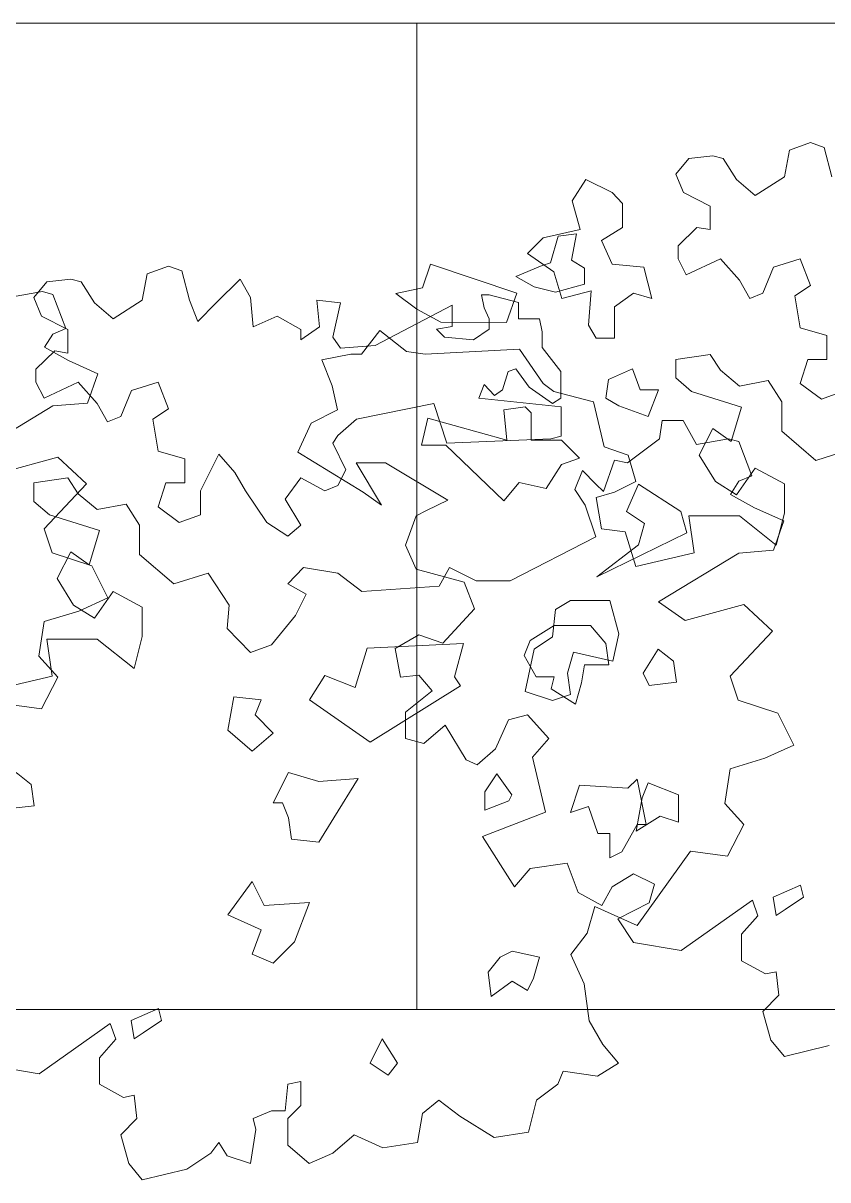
# Model space of a CAD drawing. Header units: inches. Extents: x 5 to 136470, y 9 to 138066.
# Drawn here: x 93649 to 94139, y 125218 to 125922 of the extents above; entities that cross this region are included whole.
import ezdxf

# ---------------------------------------------------------------- set-up
doc = ezdxf.new("R2010")
doc.units = ezdxf.units.IN
doc.header["$MEASUREMENT"] = 0
doc.layers.add('partition', color=253, linetype='Continuous', lineweight=5)
doc.layers.add('TREES', color=72, linetype='Continuous', lineweight=5, transparency=0.05)
doc.styles.add('ROMANS', font='', dxfattribs={"width": 0.8})
doc.styles.get('ROMANS').set_extended_font_data('VNI-Avo')

# ---------------------------------------------------------------- blocks, each defined once
blk = doc.blocks.new('A$C7b2e77e3')
at = {"layer": 'partition'}
for p, q in [((34066.46, 18205.81), (27393.38, 18205.81)), ((34066.46, 17605.81), (34066.46, 18205.81)), ((34066.46, 17605.81), (27993.38, 17605.81))]:
    blk.add_line(p, q, dxfattribs=at)
at = {"layer": 'TREES'}
for p, q in [((33293.1, 18128.48), (33305.98, 18133.15)), ((33305.98, 18133.15), (33314.21, 18130.13)), ((33314.21, 18130.13), (33318.87, 18112.31)), ((33224.03, 18113.95), (33231.98, 18123.55)), ((33231.98, 18123.55), (33246.51, 18125.19)), ((33246.51, 18125.19), (33252.81, 18123.55)), ((33252.81, 18123.55), (33261.03, 18110.66)), ((33290.09, 18112.31), (33293.1, 18128.48)), ((33228.69, 18102.71), (33224.03, 18113.95)), ((33261.03, 18110.66), (33272.27, 18101.06)), ((33272.27, 18101.06), (33290.09, 18112.31)), ((33244.86, 18094.48), (33228.69, 18102.71)), ((33244.86, 18080.23), (33244.86, 18094.48)), ((33225.4, 18070.35), (33236.91, 18081.6)), ((33236.91, 18081.6), (33244.86, 18080.23)), ((33225.4, 18062.4), (33225.4, 18070.35)), ((33230.34, 18052.81), (33225.4, 18062.4)), ((33251.17, 18062.4), (33230.34, 18052.81)), ((33262.68, 18049.51), (33251.17, 18062.4)), ((33299.68, 18062.4), (33283.51, 18057.47)), ((33305.98, 18046.22), (33299.68, 18062.4)), ((33283.51, 18057.47), (33276.93, 18041.56)), ((33899.51, 18037.25), (33902.53, 18053.43)), ((33902.53, 18053.43), (33915.41, 18058.09)), ((33915.41, 18058.09), (33923.63, 18055.08)), ((33923.63, 18055.08), (33928.29, 18037.25)), ((33268.98, 18038.27), (33262.68, 18049.51)), ((33296.39, 18039.92), (33305.98, 18046.22)), ((33833.46, 18038.9), (33841.41, 18048.5)), ((33841.41, 18048.5), (33855.93, 18050.14)), ((33855.93, 18050.14), (33862.24, 18048.5)), ((33862.24, 18048.5), (33870.46, 18035.61)), ((33944.46, 18035.61), (33958.99, 18050.14)), ((33958.99, 18050.14), (33965.29, 18038.9)), ((32819.24, 18039.21), (32838.7, 18042.5)), ((32838.7, 18042.5), (32845.01, 18040.85)), ((32845.01, 18040.85), (32852.96, 18020.01)), ((33276.93, 18041.56), (33268.98, 18038.27)), ((33299.68, 18020.45), (33296.39, 18039.92)), ((33838.12, 18027.66), (33833.46, 18038.9)), ((33965.29, 18038.9), (33966.94, 18021.08)), ((34107.45, 18032.6), (34105.8, 18040.55)), ((34105.8, 18040.55), (34110.46, 18040.55)), ((34110.46, 18040.55), (34128.28, 18035.89)), ((33870.46, 18035.61), (33881.7, 18026.01)), ((33881.7, 18026.01), (33899.51, 18037.25)), ((33928.29, 18037.25), (33933.23, 18024.37)), ((33933.23, 18024.37), (33944.46, 18035.61)), ((34005.58, 18037.25), (34020.11, 18035.61)), ((34007.23, 18021.08), (34005.58, 18037.25)), ((34020.11, 18035.61), (34015.45, 18014.77)), ((34041.22, 18009.83), (34087.99, 18034.24)), ((34087.99, 18034.24), (34087.99, 18021.36)), ((34110.46, 18026.02), (34107.45, 18032.6)), ((34128.28, 18035.89), (34128.28, 18026.02)), ((33854.29, 18019.43), (33838.12, 18027.66)), ((33966.94, 18021.08), (33981.47, 18027.66)), ((33981.47, 18027.66), (33995.99, 18019.43)), ((34110.46, 18019.71), (34110.46, 18026.02)), ((34128.28, 18026.02), (34141.16, 18026.02)), ((34141.16, 18026.02), (34142.81, 18018.07)), ((32852.96, 18020.01), (32845.01, 18016.72)), ((33032.85, 18004.41), (33044.08, 18018.95)), ((33044.08, 18018.95), (33060.26, 18006.06)), ((33315.85, 18015.79), (33299.68, 18020.45)), ((33854.29, 18005.17), (33854.29, 18019.43)), ((33995.99, 18013.12), (34007.23, 18021.08)), ((33995.99, 18019.43), (33995.99, 18013.12)), ((34087.99, 18021.36), (34078.4, 18019.71)), ((34078.4, 18019.71), (34083.33, 18014.78)), ((34100.87, 18013.13), (34110.46, 18019.71)), ((34142.81, 18018.07), (34142.81, 18008.47)), ((32845.01, 18016.72), (32840.07, 18008.77)), ((33315.85, 18001.26), (33315.85, 18015.79)), ((34015.45, 18014.77), (34020.11, 18008.19)), ((34083.33, 18014.78), (34100.87, 18013.13)), ((32840.07, 18008.77), (32854.6, 18000.55)), ((33008.73, 18001.12), (33026.27, 18004.41)), ((33026.27, 18004.41), (33032.85, 18004.41)), ((33060.26, 18006.06), (33071.49, 18004.41)), ((33071.49, 18004.41), (33128.92, 18007.56)), ((33128.92, 18007.56), (33143.45, 17986.72)), ((33224.03, 18001.26), (33244.86, 18004.27)), ((33244.86, 18004.27), (33251.17, 17994.68)), ((33834.83, 17995.3), (33846.34, 18006.54)), ((33846.34, 18006.54), (33854.29, 18005.17)), ((34020.11, 18008.19), (34041.22, 18009.83)), ((34142.81, 18008.47), (34154.04, 17993.94)), ((32854.6, 18000.55), (32872.42, 17992.6)), ((33015.03, 17985.22), (33008.73, 18001.12)), ((33224.03, 17990.01), (33224.03, 18001.26)), ((33299.68, 17986.72), (33304.34, 18001.26)), ((33304.34, 18001.26), (33315.85, 18001.26)), ((32872.42, 17992.6), (32866.11, 17974.77)), ((33233.63, 17981.79), (33224.03, 17990.01)), ((33251.17, 17994.68), (33262.68, 17985.08)), ((33834.83, 17987.35), (33834.83, 17995.3)), ((34121.97, 17993.94), (34118.69, 17982.7)), ((34126.63, 17995.58), (34121.97, 17993.94)), ((34134.86, 17984.34), (34126.63, 17995.58)), ((34154.04, 17993.94), (34154.04, 17977.76)), ((33018.32, 17970.69), (33015.03, 17985.22)), ((33143.45, 17986.72), (33149.75, 17981.79)), ((33149.75, 17981.79), (33173.87, 17975.48)), ((33264.05, 17972.19), (33233.63, 17981.79)), ((33262.68, 17985.08), (33280.22, 17988.37)), ((33280.22, 17988.37), (33288.44, 17975.48)), ((33312.56, 17977.13), (33299.68, 17986.72)), ((33325.44, 17981.79), (33312.56, 17977.13)), ((33839.76, 17977.75), (33834.83, 17987.35)), ((33860.59, 17987.35), (33839.76, 17977.75)), ((33872.11, 17974.46), (33860.59, 17987.35)), ((33892.94, 17982.41), (33886.36, 17966.51)), ((33909.11, 17987.35), (33892.94, 17982.41)), ((33915.41, 17971.17), (33909.11, 17987.35)), ((34107.45, 17985.99), (34104.16, 17977.76)), ((34113.75, 17979.4), (34107.45, 17985.99)), ((34118.69, 17982.7), (34113.75, 17979.4)), ((34149.11, 17974.47), (34134.86, 17984.34)), ((32866.11, 17974.77), (32845.01, 17973.13)), ((33173.87, 17975.48), (33180.45, 17948.06)), ((33288.44, 17975.48), (33288.44, 17957.66)), ((34104.16, 17977.76), (34154.31, 17972.38)), ((34154.04, 17977.76), (34149.11, 17974.47)), ((32845.01, 17973.13), (32796.23, 17943.41)), ((33002.15, 17962.46), (33018.32, 17970.69)), ((33257.74, 17951.35), (33264.05, 17972.19)), ((33878.41, 17963.22), (33872.11, 17974.46)), ((33905.82, 17964.87), (33915.41, 17971.17)), ((34076.75, 17974.47), (34029.7, 17964.87)), ((34084.7, 17950.34), (34076.75, 17974.47)), ((34154.31, 17972.38), (34154.31, 17954.56)), ((32994.2, 17944.91), (33002.15, 17962.46)), ((33886.36, 17966.51), (33878.41, 17963.22)), ((33909.11, 17945.4), (33905.82, 17964.87)), ((34029.7, 17964.87), (34018.47, 17955)), ((34214.06, 17952.91), (34215.71, 17964.16)), ((34215.71, 17964.16), (34228.59, 17964.16)), ((34228.59, 17964.16), (34236.54, 17949.62)), ((33238.28, 17943.13), (33246.51, 17959.3)), ((33246.51, 17959.3), (33257.74, 17951.35)), ((33288.44, 17957.66), (33309.27, 17939.84)), ((34018.47, 17955), (34015.45, 17950.33)), ((34154.31, 17954.56), (34148.01, 17952.91)), ((33180.45, 17948.06), (33194.98, 17943.13)), ((34015.45, 17950.33), (34023.4, 17934.16)), ((34148.01, 17952.91), (34084.7, 17950.34)), ((34194.6, 17938.38), (34214.06, 17952.91)), ((34236.54, 17949.62), (34256, 17952.91)), ((34256, 17952.91), (34262.3, 17951.27)), ((34262.3, 17951.27), (34270.25, 17930.43)), ((32812.4, 17932.16), (32848.03, 17941.76)), ((32848.03, 17941.76), (32865.57, 17925.58)), ((33033.82, 17920.64), (32994.2, 17944.91)), ((33194.98, 17943.13), (33199.64, 17926.95)), ((33248.15, 17926.95), (33238.28, 17943.13)), ((33309.27, 17939.84), (33330.1, 17946.42)), ((33925.28, 17940.74), (33909.11, 17945.4)), ((33925.28, 17926.2), (33925.28, 17940.74)), ((33946.11, 17943.75), (33934.87, 17921.27)), ((33955.7, 17932.51), (33946.11, 17943.75)), ((34180.02, 17920.89), (34186.65, 17940.03)), ((34186.65, 17940.03), (34194.6, 17938.38)), ((33029.56, 17938.33), (33045.05, 17912.69)), ((33047.37, 17938.33), (33029.56, 17938.33)), ((33085.34, 17915.71), (33047.37, 17938.33)), ((33272.27, 17935.17), (33261.03, 17919)), ((33290.09, 17925.58), (33272.27, 17935.17)), ((33962.28, 17921.27), (33955.7, 17932.51)), ((34023.4, 17934.16), (34018.47, 17924.56)), ((34162.53, 17922.2), (34167.19, 17933.72)), ((34167.19, 17933.72), (34175.41, 17925.49)), ((32865.57, 17925.58), (32839.81, 17898.16)), ((33199.64, 17926.95), (33186.76, 17920.64)), ((33261.03, 17919), (33248.15, 17926.95)), ((33290.09, 17907.75), (33290.09, 17925.58)), ((33833.46, 17926.2), (33854.29, 17929.22)), ((33833.46, 17914.96), (33833.46, 17926.2)), ((33854.29, 17929.22), (33860.59, 17919.62)), ((33909.11, 17911.67), (33913.77, 17926.2)), ((33913.77, 17926.2), (33925.28, 17926.2)), ((33995.99, 17929.22), (33986.4, 17916.33)), ((34010.52, 17921.27), (33995.99, 17929.22)), ((34175.41, 17925.49), (34180.02, 17920.89)), ((34262.3, 17927.14), (34257.37, 17919.19)), ((34270.25, 17930.43), (34262.3, 17927.14)), ((33045.05, 17912.69), (33033.82, 17920.64)), ((33186.76, 17920.64), (33175.52, 17917.35)), ((33860.59, 17919.62), (33872.11, 17910.03)), ((33934.87, 17921.27), (33934.87, 17906.74)), ((33975.16, 17902.07), (33962.28, 17921.27)), ((34018.47, 17924.56), (34010.52, 17921.27)), ((34168.84, 17912.61), (34162.53, 17922.2)), ((34257.37, 17919.19), (34271.89, 17910.96)), ((33072.46, 17909.4), (33085.34, 17915.71)), ((33175.52, 17917.35), (33178.81, 17898.16)), ((33843.05, 17906.74), (33833.46, 17914.96)), ((33872.11, 17910.03), (33889.65, 17913.32)), ((33889.65, 17913.32), (33897.87, 17900.43)), ((33921.99, 17902.07), (33909.11, 17911.67)), ((33986.4, 17916.33), (33995.99, 17900.43)), ((34175.41, 17893.41), (34168.84, 17912.61)), ((33059.58, 17888.29), (33066.16, 17906.11)), ((33066.16, 17906.11), (33072.46, 17909.4)), ((33231.98, 17906.11), (33262.68, 17906.11)), ((33235.27, 17883.63), (33231.98, 17906.11)), ((33262.68, 17906.11), (33285.15, 17888.29)), ((33285.15, 17888.29), (33290.09, 17907.75)), ((33873.48, 17897.14), (33843.05, 17906.74)), ((33934.87, 17906.74), (33921.99, 17902.07)), ((34271.89, 17910.96), (34289.71, 17903.01)), ((32839.81, 17898.16), (32844.74, 17883.63)), ((33178.81, 17898.16), (33193.33, 17896.51)), ((33897.87, 17900.43), (33897.87, 17882.61)), ((33988.04, 17893.85), (33975.16, 17902.07)), ((33995.99, 17900.43), (33988.04, 17893.85)), ((34289.71, 17903.01), (34283.4, 17885.19)), ((33193.33, 17896.51), (33199.64, 17875.4)), ((33867.17, 17876.3), (33873.48, 17897.14)), ((34123.35, 17866.71), (34175.41, 17893.41)), ((32844.74, 17883.63), (32868.86, 17875.68)), ((33066.16, 17873.75), (33059.58, 17888.29)), ((33199.64, 17875.4), (33235.27, 17883.63)), ((33847.71, 17868.07), (33855.93, 17884.25)), ((33855.93, 17884.25), (33867.17, 17876.3)), ((34262.3, 17883.54), (34213.52, 17853.82)), ((34283.4, 17885.19), (34262.3, 17883.54)), ((33897.87, 17882.61), (33918.7, 17864.78)), ((32868.86, 17875.68), (32878.45, 17856.21)), ((33095.21, 17865.8), (33066.16, 17873.75)), ((33918.7, 17864.78), (33939.53, 17871.36)), ((33939.53, 17871.36), (33952.41, 17851.9)), ((33988.04, 17864.78), (33997.64, 17874.66)), ((33997.64, 17874.66), (34018.47, 17871.36)), ((34018.47, 17871.36), (34032.99, 17860.12)), ((34080.04, 17863.42), (34086.34, 17874.66)), ((34086.34, 17874.66), (34102.51, 17866.71)), ((33101.52, 17849.62), (33095.21, 17865.8)), ((33857.58, 17851.9), (33847.71, 17868.07)), ((33999.28, 17858.48), (33988.04, 17864.78)), ((34032.99, 17860.12), (34080.04, 17863.42)), ((34102.51, 17866.71), (34123.35, 17866.71)), ((32878.45, 17856.21), (32860.91, 17848.26)), ((33881.7, 17860.12), (33870.46, 17843.94)), ((33899.51, 17850.53), (33881.7, 17860.12)), ((33992.7, 17845.59), (33999.28, 17858.48)), ((32860.91, 17848.26), (32839.81, 17841.95)), ((33082.33, 17828.79), (33101.52, 17849.62)), ((33870.46, 17843.94), (33857.58, 17851.9)), ((33899.51, 17832.7), (33899.51, 17850.53)), ((33952.41, 17851.9), (33951.04, 17837.64)), ((34213.52, 17853.82), (34229.69, 17842.58)), ((34229.69, 17842.58), (34265.32, 17852.18)), ((34265.32, 17852.18), (34282.86, 17836)), ((32839.81, 17841.95), (32836.52, 17820.84)), ((33978.18, 17827.77), (33992.7, 17845.59)), ((33951.04, 17837.64), (33965.29, 17823.11)), ((34282.86, 17836), (34257.1, 17808.58)), ((33053.28, 17825.5), (33067.8, 17833.72)), ((33067.8, 17833.72), (33082.33, 17828.79)), ((33841.41, 17831.06), (33872.11, 17831.06)), ((33844.7, 17808.57), (33841.41, 17831.06)), ((33872.11, 17831.06), (33894.58, 17813.23)), ((33894.58, 17813.23), (33899.51, 17832.7)), ((33965.29, 17823.11), (33978.18, 17827.77)), ((32836.52, 17820.84), (32848.03, 17807.95)), ((33056.57, 17807.95), (33053.28, 17825.5)), ((32848.03, 17807.95), (32838.16, 17788.76)), ((33067.8, 17809.32), (33056.57, 17807.95)), ((33075.75, 17799.72), (33067.8, 17809.32)), ((33809.07, 17800.35), (33844.7, 17808.57)), ((34257.1, 17808.58), (34262.03, 17794.05)), ((33059.58, 17786.83), (33075.75, 17799.72)), ((34262.03, 17794.05), (34286.15, 17786.1)), ((32838.16, 17788.76), (32815.69, 17791.78)), ((33059.58, 17770.66), (33059.58, 17786.83)), ((33133.86, 17785.19), (33122.35, 17782.17)), ((33146.74, 17770.66), (33133.86, 17785.19)), ((34286.15, 17786.1), (34295.75, 17766.63)), ((33083.7, 17778.88), (33070.82, 17767.64)), ((33096.58, 17757.77), (33083.7, 17778.88)), ((33122.35, 17782.17), (33114.4, 17764.35)), ((33070.82, 17767.64), (33059.58, 17770.66)), ((33114.4, 17764.35), (33103.16, 17754.75)), ((33136.87, 17759.41), (33146.74, 17770.66)), ((34295.75, 17766.63), (34278.2, 17758.68)), ((33103.16, 17754.75), (33096.58, 17757.77)), ((33144.82, 17725.96), (33136.87, 17759.41)), ((34278.2, 17758.68), (34257.1, 17752.37)), ((34257.1, 17752.37), (34253.81, 17731.26)), ((34253.81, 17731.26), (34265.32, 17718.37)), ((33106.45, 17711.16), (33144.82, 17725.96)), ((34265.32, 17718.37), (34255.45, 17699.17)), ((33125.91, 17680.44), (33106.45, 17711.16)), ((34232.98, 17702.19), (34200.46, 17656.94)), ((34255.45, 17699.17), (34232.98, 17702.19)), ((33157.98, 17694.98), (33135.5, 17691.69)), ((33164.56, 17677.15), (33157.98, 17694.98)), ((33135.5, 17691.69), (33125.91, 17680.44)), ((33198.27, 17688.4), (33185.39, 17680.44)), ((33211.15, 17682.09), (33198.27, 17688.4)), ((33185.39, 17680.44), (33179.08, 17669.2)), ((33207.86, 17670.85), (33211.15, 17682.09)), ((33179.08, 17669.2), (33164.56, 17677.15)), ((33270.63, 17672.49), (33227.32, 17641.78)), ((33273.92, 17662.9), (33270.63, 17672.49)), ((33188.68, 17660.98), (33207.86, 17670.85)), ((34174.7, 17668.46), (34170.04, 17652.28)), ((34200.46, 17656.94), (34174.7, 17668.46)), ((33198.27, 17646.72), (33188.68, 17660.98)), ((33264.05, 17651.65), (33273.92, 17662.9)), ((33264.05, 17635.48), (33264.05, 17651.65)), ((34170.04, 17652.28), (34160.17, 17639.39)), ((33227.32, 17641.78), (33198.27, 17646.72)), ((34160.17, 17639.39), (34168.39, 17621.57)), ((33278.58, 17627.52), (33264.05, 17635.48)), ((33285.15, 17628.9), (33278.58, 17627.52)), ((33286.8, 17614.64), (33285.15, 17628.9)), ((34168.39, 17621.57), (34171.41, 17599.09)), ((33276.93, 17604.77), (33286.8, 17614.64)), ((33281.86, 17587.22), (33276.93, 17604.77)), ((33880.05, 17597.44), (33836.75, 17566.73)), ((33883.34, 17587.84), (33880.05, 17597.44)), ((34171.41, 17599.09), (34179.63, 17584.55)), ((33873.48, 17576.6), (33883.34, 17587.84)), ((33290.09, 17577.35), (33281.86, 17587.22)), ((33317.22, 17583.93), (33290.09, 17577.35)), ((34179.63, 17584.55), (34189.22, 17573.31)), ((33873.48, 17560.42), (33873.48, 17576.6)), ((33836.75, 17566.73), (33807.69, 17571.67)), ((34155.51, 17568.38), (34152.22, 17560.42)), ((34176.34, 17565.36), (34155.51, 17568.38)), ((34189.22, 17573.31), (34176.34, 17565.36)), ((33888, 17552.47), (33873.48, 17560.42)), ((33988.04, 17560.42), (33986.4, 17544.25)), ((33995.99, 17562.07), (33988.04, 17560.42)), ((33995.99, 17547.54), (33995.99, 17562.07)), ((34152.22, 17560.42), (34139.34, 17550.83)), ((33894.58, 17553.84), (33888, 17552.47)), ((33896.22, 17539.59), (33894.58, 17553.84)), ((33988.04, 17539.59), (33995.99, 17547.54)), ((34079.86, 17550.83), (34069.99, 17542.6)), ((34092.74, 17540.96), (34079.86, 17550.83)), ((34139.34, 17550.83), (34134.4, 17531.36)), ((33886.36, 17529.71), (33896.22, 17539.59)), ((33978.18, 17544.25), (33966.94, 17539.59)), ((33966.94, 17539.59), (33968.58, 17533)), ((33986.4, 17544.25), (33978.18, 17544.25)), ((33988.04, 17523.41), (33988.04, 17539.59)), ((34069.99, 17542.6), (34066.98, 17525.05)), ((34113.57, 17528.07), (34092.74, 17540.96)), ((33968.58, 17533), (33965.29, 17512.17)), ((33891.29, 17512.17), (33886.36, 17529.71)), ((33946.11, 17525.05), (33941.17, 17518.47)), ((33951.04, 17516.83), (33946.11, 17525.05)), ((34028.33, 17529.71), (34015.45, 17518.47)), ((34045.88, 17521.76), (34028.33, 17529.71)), ((34066.98, 17525.05), (34045.88, 17521.76)), ((34134.4, 17531.36), (34113.57, 17528.07)), ((33941.17, 17518.47), (33926.65, 17508.88)), ((34000.93, 17512.17), (33988.04, 17523.41)), ((34015.45, 17518.47), (34000.93, 17512.17)), ((33899.51, 17502.29), (33891.29, 17512.17)), ((33965.29, 17512.17), (33951.04, 17516.83)), ((33926.65, 17508.88), (33899.51, 17502.29))]:
    blk.add_line(p, q, dxfattribs=at)
for points in [[(33170.86, 18022.1), (33175.52, 18014.14), (33186.76, 18014.14), (33186.76, 18033.34), (33198.27, 18041.56), (33209.51, 18038.27), (33204.57, 18057.47), (33185.39, 18059.11), (33178.81, 18073.64), (33191.69, 18081.6), (33191.69, 18096.13), (33185.39, 18102.71), (33169.22, 18110.66), (33160.99, 18097.77), (33165.93, 18080.23), (33143.45, 18075.29), (33133.86, 18065.69), (33149.75, 18054.45), (33154.69, 18038.27), (33172.5, 18042.93)], [(34137.87, 18045.49), (34150.75, 18042.2), (34168.57, 18047.13), (34168.57, 18056.73), (34160.62, 18061.66), (34163.64, 18077.57), (34152.4, 18076.2), (34147.74, 18060.02), (34142.81, 18058.37), (34126.63, 18051.79)], [(33081.09, 18023.88), (33120.98, 18023.74), (33127.28, 18041.56), (33074.78, 18059.25), (33069.85, 18044.72), (33053.68, 18041.43), (33066.56, 18031.83)], [(34189.4, 17973.1), (34207.22, 17966.52), (34213.52, 17982.7), (34202.28, 17982.7), (34197.62, 17995.58), (34183.1, 17989), (34181.45, 17977.76)], [(33154.46, 17937.46), (33145.26, 17922.73), (33128.7, 17926.41), (33119.49, 17915.36), (33084.15, 17949.03), (33069.42, 17949.03), (33073.1, 17965.6), (33121.33, 17952.18), (33119.49, 17970.59), (33132.38, 17972.44), (33136.06, 17968.75), (33136.06, 17952.18), (33154.46, 17952.18), (33165.5, 17941.14)], [(34227.11, 17908.78), (34230.79, 17895.89), (34175.9, 17868.99), (34201.34, 17888.53), (34205.02, 17901.41), (34193.98, 17908.78), (34201.34, 17925.35)], [(33189.43, 17834.36), (33185.74, 17817.79), (33161.82, 17823.31), (33158.14, 17810.42), (33159.98, 17797.54), (33148.94, 17793.85), (33132.38, 17799.38), (33137.9, 17825.15), (33148.94, 17832.52), (33150.78, 17849.09), (33159.98, 17854.61), (33183.9, 17854.61)], [(34150.13, 17808.24), (34139.09, 17808.24), (34131.73, 17821.12), (34135.41, 17830.33), (34150.13, 17839.53), (34172.22, 17839.53), (34181.42, 17828.49), (34183.26, 17815.6), (34168.54, 17815.6), (34166.7, 17804.55), (34163.02, 17791.67), (34148.29, 17800.87)], [(34010.49, 17809.01), (34001.28, 17794.29), (34038.09, 17768.51), (34093.08, 17802.71), (34089.4, 17808.24), (34094.92, 17828.49), (34036.25, 17825.58), (34028.89, 17801.65)], [(33222.55, 17817.79), (33224.39, 17804.9), (33207.83, 17803.06), (33204.15, 17810.42), (33213.35, 17825.15)], [(33955.28, 17796.13), (33951.6, 17775.87), (33966.32, 17762.99), (33979.2, 17774.03), (33968.16, 17785.08), (33971.84, 17794.29)], [(33831.98, 17742.74), (33833.82, 17729.85), (33817.26, 17728.01), (33813.57, 17735.37), (33822.78, 17750.1)], [(34016.01, 17722.48), (34006.8, 17707.76), (33990.24, 17709.6), (33988.4, 17722.48), (33984.72, 17731.69), (33979.2, 17731.69), (33988.4, 17750.1), (34006.8, 17744.58), (34030.73, 17746.42)], [(33191.27, 17701.8), (33183.9, 17698.12), (33183.9, 17712.85), (33176.54, 17712.85), (33171.02, 17729.42), (33159.98, 17725.74), (33165.5, 17742.31), (33194.95, 17740.46), (33200.47, 17745.99), (33205.99, 17718.37), (33200.47, 17718.37)], [(34122.53, 17732.75), (34124.37, 17736.44), (34115.17, 17749.32), (34107.81, 17738.28), (34107.81, 17727.23)], [(34225.59, 17736.44), (34225.59, 17719.87), (34214.54, 17723.55), (34199.82, 17714.34), (34203.5, 17734.59), (34207.18, 17743.8)], [(33290.64, 17666.82), (33285.12, 17663.14), (33283.28, 17674.19), (33299.84, 17681.55), (33301.68, 17674.19)], [(33992.08, 17647), (33979.2, 17634.11), (33966.32, 17639.64), (33971.84, 17654.37), (33951.6, 17663.57), (33966.32, 17683.82), (33973.68, 17669.09), (34001.28, 17670.94)], [(34109.86, 17628.59), (34111.7, 17613.86), (34124.58, 17623.07), (34133.78, 17617.55), (34137.47, 17624.91), (34141.15, 17637.8), (34124.58, 17641.48), (34117.22, 17637.8)], [(33900.07, 17591.77), (33894.55, 17588.09), (33892.71, 17599.13), (33909.27, 17606.5), (33911.11, 17599.13)], [(34038.09, 17573.36), (34049.13, 17566), (34054.65, 17573.36), (34045.45, 17588.09)]]:
    blk.add_lwpolyline(points, close=True, dxfattribs=at)
at = {"color": 0, "linetype": 'ByBlock', "style": 'ROMANS'}
for tag, p in [('+1200', (24241.22, 16553.92)), ('+00', (29332.08, 8469.38))]:
    blk.add_attdef(tag, p, '', height=132.17, dxfattribs=at)

msp = doc.modelspace()

# ---------------------------------------------------------------- block references
for p in [(59821.99, 107716.13), (60821.99, 107716.13)]:
    msp.add_blockref('A$C7b2e77e3', p)

doc.saveas('drawing.dxf')
